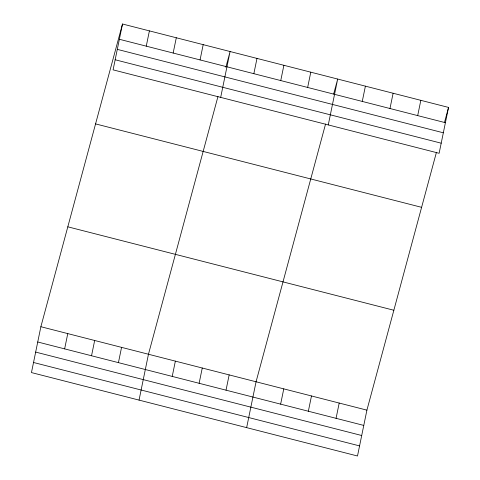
<?xml version="1.0" encoding="UTF-8"?>
<svg xmlns="http://www.w3.org/2000/svg" width="480" height="480" viewBox="0 0 480 480"><rect width="100%" height="100%" fill="white"/><g stroke="black" fill="none" stroke-linecap="round" stroke-linejoin="round"><path stroke-width="0.72" d="M122.502 24L113.088 69.858L439.128 153.282L448.542 107.424L122.502 24L40.872 326.718L31.458 372.576L357.498 456L366.912 410.142L436.422 152.382M64.638 348.876L67.77 333.6M146.262 46.158L149.4 30.882M91.536 355.758L94.668 340.482M173.16 53.04L176.298 37.764M118.434 362.64L121.566 347.364M200.058 59.922L203.196 44.646M139.05 400.104L148.464 354.246L217.974 96.486M220.68 97.386L230.094 51.528L225.858 67.23M172.23 376.404L175.362 361.134M253.854 73.686L256.992 58.416M199.128 383.286L202.26 368.016M280.752 80.568L283.89 65.298M226.026 390.174L229.158 374.898M307.65 87.456L310.788 72.18M246.648 427.632L256.062 381.78L325.566 124.014M328.272 124.92L337.686 79.062L333.648 94.044M280.638 404.148L283.77 388.872M362.262 101.43L365.4 86.154M308.352 411.234L311.484 395.964M389.976 108.516L393.114 93.246M336.066 418.326L339.198 403.056M417.69 115.608L420.828 100.338M444.498 122.412L448.542 107.424M119.364 39.276L445.404 122.7M117.294 49.368L443.334 132.792M115.158 59.766L441.198 143.19M95.562 123.894L421.602 207.324M67.812 226.818L393.852 310.248M40.872 326.718L366.912 410.142M37.734 341.994L363.78 425.418M35.664 352.086L361.704 435.51M33.528 362.484L359.574 445.908"/></g></svg>
